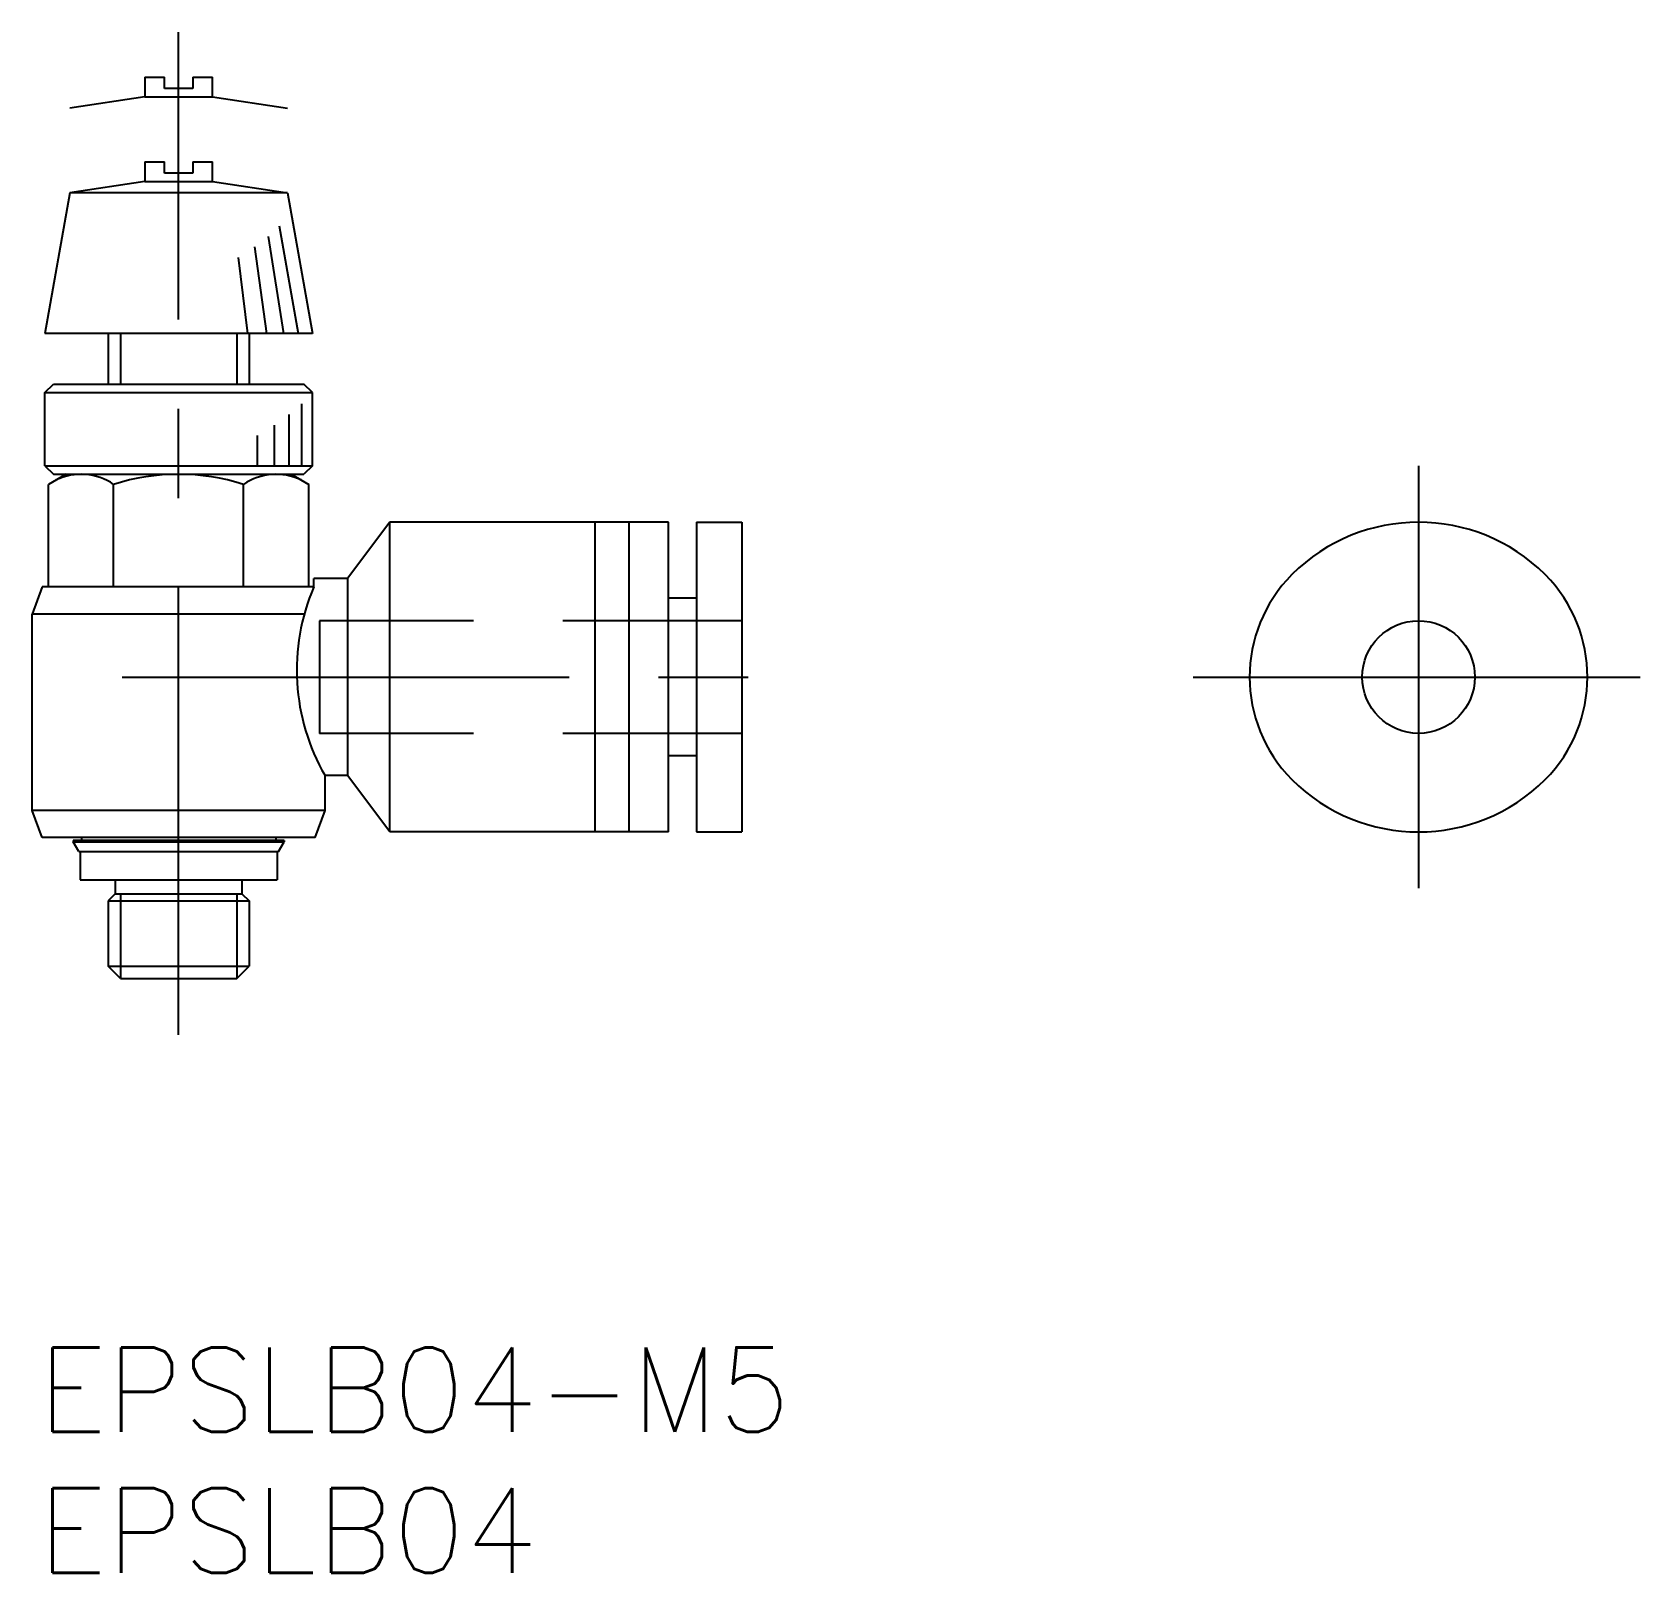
# Model space of a CAD drawing. Extents: x -0.2 to 57, y -8 to 46.7.
import ezdxf
from ezdxf.enums import TextEntityAlignment as Align

# ---------------------------------------------------------------- set-up
doc = ezdxf.new("R2010")
doc.units = 0
doc.header["$LTSCALE"] = 0.5
for name, pattern in [('CENTER', [50.8, 31.75, -6.35, 6.35, -6.35]), ('DASHED', [19.05, 12.7, -6.35]), ('PHANTOM', [63.5, 31.75, -6.35, 6.35, -6.35, 6.35, -6.35])]:
    doc.linetypes.add(name, pattern=pattern)
doc.layers.get('0').update_dxf_attribs({"linetype": 'CONTINUOUS'})
doc.layers.add('CENTER', color=1, linetype='CENTER')
doc.styles.get("Standard").update_dxf_attribs({"font": 'txt.shx', "height": 3, "bigfont": 'bigfont.shx'})

msp = doc.modelspace()

# ---------------------------------------------------------------- linework, layer by layer
at = {"color": 3, "linetype": 'PHANTOM'}
for p, q in [((3.8, 45.109), (4.5, 45.109)), ((3.8, 45.109), (3.8, 44.409)), ((4.5, 44.709), (4.5, 45.109)), ((5.5, 44.709), (4.5, 44.709)), ((5.5, 45.109), (6.2, 45.109)), ((5.5, 45.109), (5.5, 44.709)), ((6.2, 44.409), (6.2, 45.109)), ((3.8, 44.409), (1.132, 44.009)), ((3.8, 44.409), (6.2, 44.409)), ((6.2, 44.409), (8.868, 44.009))]:
    msp.add_line(p, q, dxfattribs=at)
at = {"color": 7, "linetype": 'CONTINUOUS'}
for p, q in [((3.8, 42.109), (4.5, 42.109)), ((3.8, 42.109), (3.8, 41.409)), ((4.5, 41.709), (4.5, 42.109)), ((5.5, 42.109), (6.2, 42.109)), ((5.5, 42.109), (5.5, 41.709)), ((6.2, 41.409), (6.2, 42.109)), ((3.8, 41.409), (1.132, 41.009)), ((3.8, 41.409), (6.2, 41.409)), ((5.5, 41.709), (4.5, 41.709)), ((6.2, 41.409), (8.868, 41.009)), ((1.132, 41.009), (0.25, 36.009)), ((8.868, 41.009), (1.132, 41.009)), ((8.868, 41.009), (9.75, 36.009)), ((9.75, 36.009), (0.25, 36.009)), ((2.5, 36.009), (2.5, 34.209)), ((7.5, 36.009), (7.5, 34.209)), ((0.25, 33.909), (0.55, 34.209)), ((0.25, 31.309), (0.25, 33.909)), ((0.25, 33.909), (9.75, 33.909)), ((0.55, 34.209), (9.45, 34.209)), ((9.75, 33.909), (9.45, 34.209)), ((9.75, 31.309), (9.75, 33.909)), ((0.25, 31.309), (9.75, 31.309)), ((0.25, 31.309), (0.55, 31.009)), ((1, 31.009), (0.381, 30.651)), ((0.55, 31.009), (5, 31.009)), ((1, 31.009), (1.536, 31.009)), ((5, 31.009), (9.45, 31.009)), ((8.464, 31.009), (9, 31.009)), ((9, 31.009), (9.619, 30.651)), ((9.75, 31.309), (9.45, 31.009)), ((0.381, 27.009), (0.381, 30.651)), ((2.691, 27.009), (2.691, 30.651)), ((7.309, 27.009), (7.309, 30.651)), ((9.619, 27.009), (9.619, 30.651)), ((12.5, 29.309), (11, 27.309)), ((12.5, 18.309), (12.5, 29.309)), ((22.4, 29.309), (12.5, 29.309)), ((19.8, 18.309), (19.8, 29.309)), ((21, 18.309), (21, 29.309)), ((22.4, 18.309), (22.4, 29.309)), ((23.4, 29.309), (25, 29.309)), ((23.4, 29.309), (23.4, 18.309)), ((25, 29.309), (25, 18.309)), ((0.15, 27.009), (-0.2, 26.047)), ((9.8, 27.009), (0.15, 27.009)), ((11, 27.309), (9.8, 27.309)), ((9.8, 27.009), (9.8, 27.309)), ((11, 27.309), (11, 20.309)), ((23.4, 26.609), (22.4, 26.609)), ((9.436, 26.047), (-0.2, 26.047)), ((-0.2, 19.07), (-0.2, 26.047)), ((23.4, 21.009), (22.4, 21.009)), ((11, 20.309), (10.2, 20.309)), ((10.2, 19.07), (10.2, 20.309)), ((12.5, 18.309), (11, 20.309)), ((10.2, 19.07), (-0.2, 19.07)), ((0.15, 18.109), (-0.2, 19.07)), ((9.85, 18.109), (10.2, 19.07)), ((9.85, 18.109), (0.15, 18.109)), ((8.75, 18.009), (1.25, 18.009)), ((1.25, 18.009), (1.25, 17.959)), ((1.25, 17.959), (8.75, 17.959)), ((1.45, 17.609), (1.25, 17.959)), ((1.55, 18.109), (1.55, 18.009)), ((8.45, 18.109), (8.45, 18.009)), ((8.55, 17.609), (8.75, 17.959)), ((8.75, 18.009), (8.75, 17.959)), ((22.4, 18.309), (12.5, 18.309)), ((23.4, 18.309), (25, 18.309)), ((1.45, 17.609), (8.55, 17.609)), ((1.5, 17.609), (1.5, 16.609)), ((8.5, 17.609), (8.5, 16.609)), ((1.5, 16.609), (8.5, 16.609)), ((2.75, 16.609), (2.75, 16.109)), ((7.25, 16.609), (7.25, 16.109)), ((2.75, 16.109), (2.5, 15.859)), ((2.75, 16.109), (7.25, 16.109)), ((7.25, 16.109), (7.5, 15.859)), ((2.5, 15.859), (7.5, 15.859)), ((2.5, 15.859), (2.5, 13.542)), ((7.5, 15.859), (7.5, 13.542)), ((2.5, 13.542), (7.5, 13.542)), ((2.933, 13.109), (2.5, 13.542)), ((7.067, 13.109), (7.5, 13.542)), ((2.933, 13.109), (7.067, 13.109))]:
    msp.add_line(p, q, dxfattribs=at)
at = {"color": 3, "linetype": 'CONTINUOUS'}
for p, q in [((8.576, 39.833), (9.25, 36.009)), ((7.693, 39.085), (8.125, 36.009)), ((8.178, 39.46), (8.725, 36.009)), ((7.118, 38.709), (7.45, 36.009)), ((2.933, 36.009), (2.933, 34.209)), ((7.067, 36.009), (7.067, 34.209)), ((9.375, 31.309), (9.375, 33.509)), ((8.4, 31.309), (8.4, 32.759)), ((8.925, 31.309), (8.925, 33.134)), ((7.8, 31.309), (7.8, 32.384)), ((2.933, 16.109), (2.933, 13.109)), ((7.067, 16.109), (7.067, 13.109))]:
    msp.add_line(p, q, dxfattribs=at)
at = {"color": 3, "linetype": 'DASHED'}
for p, q in [((25, 25.809), (10, 25.809)), ((10, 25.809), (10, 21.809)), ((25, 21.809), (10, 21.809))]:
    msp.add_line(p, q, dxfattribs=at)
at = {"color": 7, "linetype": 'CONTINUOUS'}
msp.add_circle((49.041, 23.809), 2, dxfattribs=at)
for centre, radius, start, end in [((1.536, 28.964), 2.045, 55.6158, 115.6158), ((5, 23.366), 7.643, 72.412, 107.588), ((8.464, 28.964), 2.045, 64.3842, 124.3842), ((49.041, 22.94), 6.368, 45.0406, 134.9594), ((16.714, 24.059), 7.517, 156.9006, 209.9326), ((48.203, 23.809), 5.161, 135.1849, 224.8151), ((49.88, 23.809), 5.161, 315.1849, 44.8151), ((49.041, 24.677), 6.368, 225.0406, 314.9594)]:
    msp.add_arc(centre, radius, start, end, dxfattribs=at)
at = {"layer": 'CENTER', "color": 1, "linetype": 'CENTER'}
for p, q in [((5, 11.109), (5, 46.709)), ((49.041, 31.309), (49.041, 16.309)), ((3, 23.809), (27, 23.809)), ((41.041, 23.809), (57.041, 23.809))]:
    msp.add_line(p, q, dxfattribs=at)

# ---------------------------------------------------------------- texts
at = {"color": 7, "linetype": 'CONTINUOUS'}
for s, p in [('EPSLB04-M5', (0, 0)), ('EPSLB04', (0, -5))]:
    msp.add_text(s, height=3, dxfattribs=at).set_placement(p, align=Align.TOP_LEFT)

doc.saveas('drawing.dxf')
